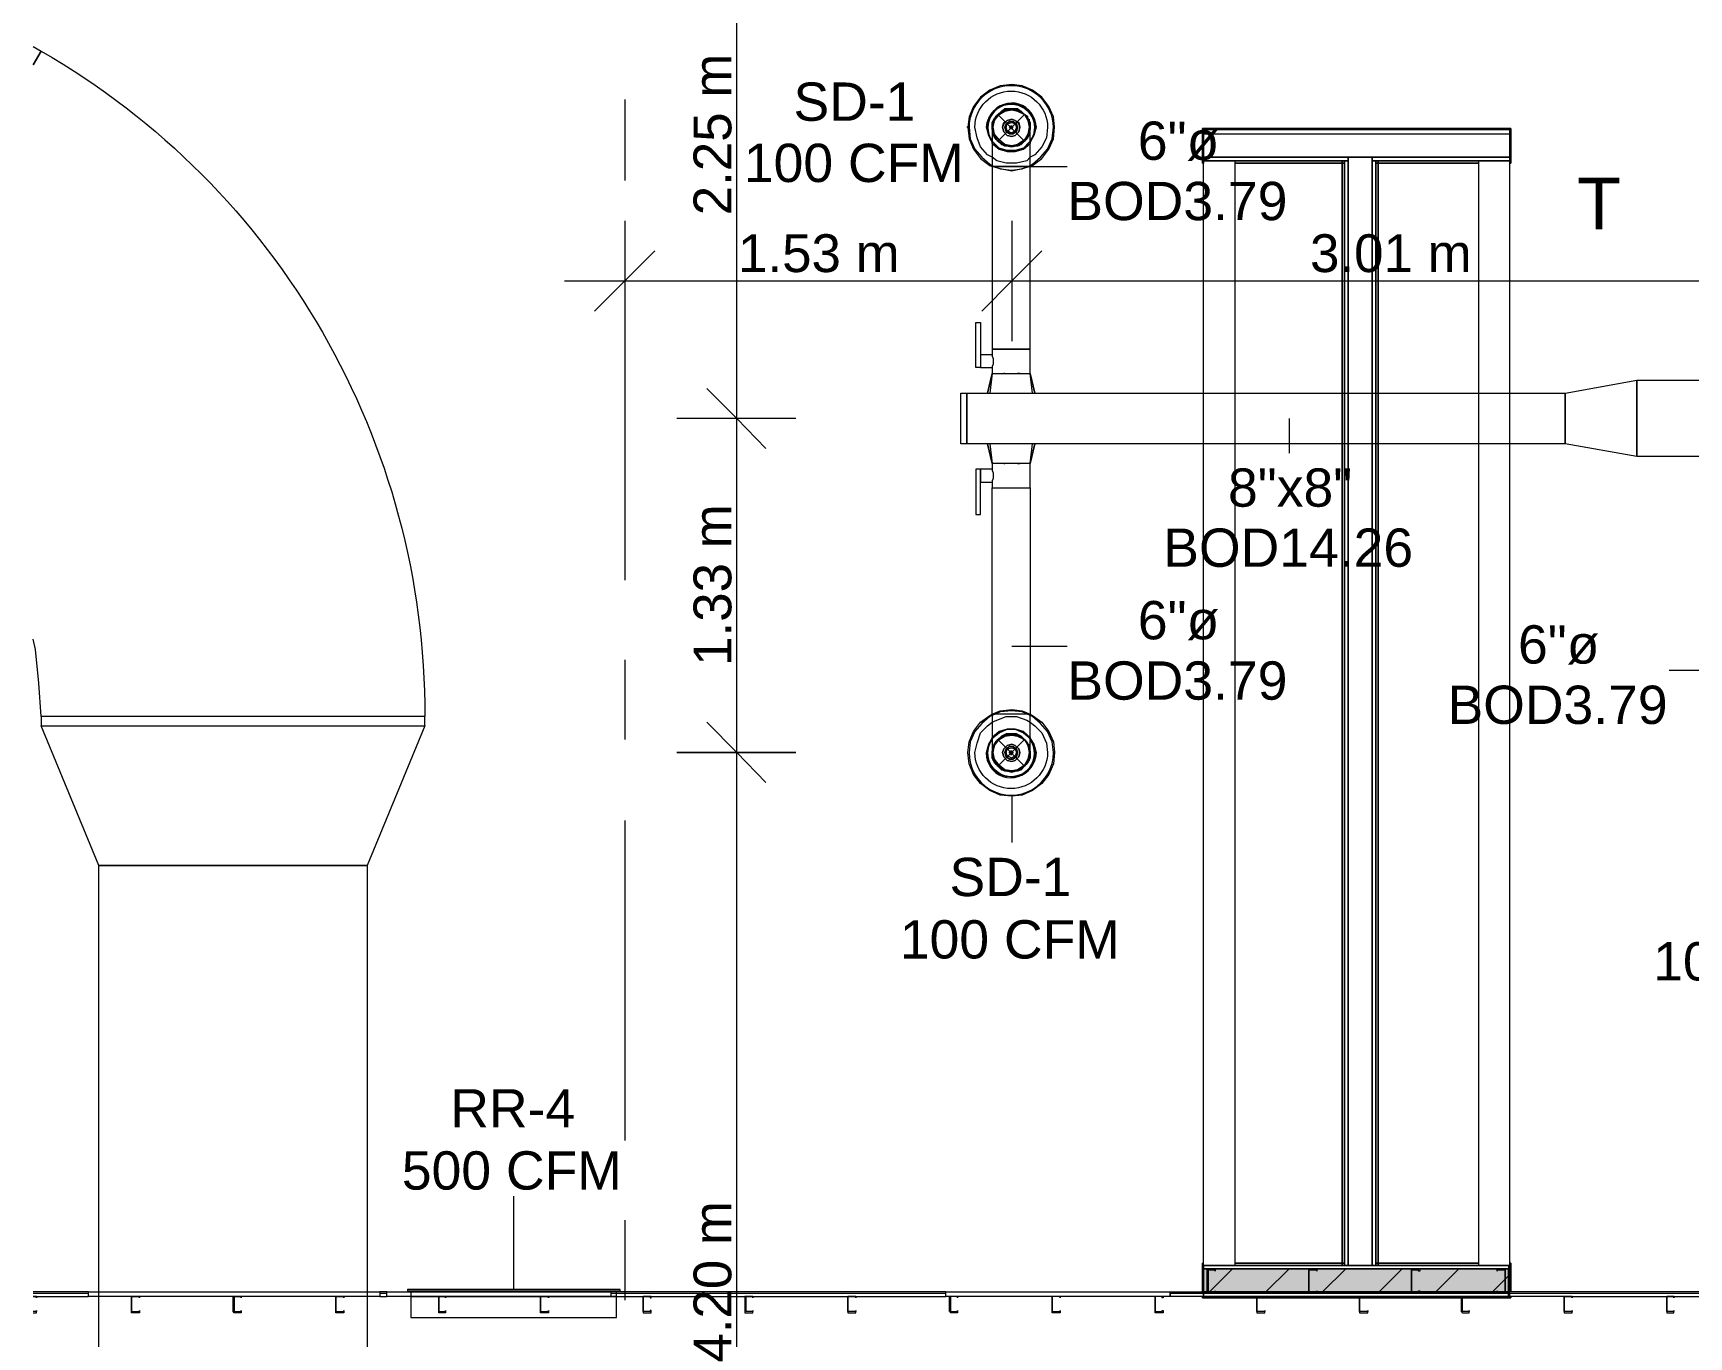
# Model space of a CAD drawing. Header units: metres. Extents: x -2 to 237, y -8 to 52.
# Drawn here: x 4.3 to 10.86, y 34.23 to 39.4 of the extents above; entities that cross this region are included whole.
import ezdxf

# ---------------------------------------------------------------- set-up
doc = ezdxf.new("R2010")
doc.units = ezdxf.units.M
doc.layers.add('HVAC - Ductos', color=5, linetype='Continuous', lineweight=0)
doc.layers.add('PDF2_Text', color=7, linetype='Continuous', lineweight=0)
doc.layers.add('PDF2_Geometry', color=7, linetype='Continuous', lineweight=0, true_color=0xaaaaaa)
doc.layers.add('PDF2_Solid Fills', color=7, linetype='Continuous', lineweight=0, true_color=0xffffff)
doc.styles.add('PDF Helvetica', font='')
doc.styles.get('PDF Helvetica').set_extended_font_data('Helvetica')

msp = doc.modelspace()

# ---------------------------------------------------------------- hatches: boundary and pattern name
at = {"layer": 'PDF2_Solid Fills', "lineweight": 0, "transparency": 33554559}
for points in [[(8.9561, 34.4177), (10.152, 34.4131), (10.152, 34.5047), (9.79, 34.5047), (9.7625, 34.5001), (9.7625, 34.5047), (8.9378, 34.5047), (8.9378, 34.4131), (8.9515, 34.4177)], [(9.7625, 34.5001), (9.7625, 34.5047), (8.9561, 34.5047), (8.9561, 34.4131), (10.1336, 34.4131), (10.1336, 34.5001), (10.1015, 34.5047), (9.79, 34.5047)]]:
    msp.add_hatch(color=256, dxfattribs=at).paths.add_polyline_path(points)
h = msp.add_hatch(color=256, dxfattribs=at)
h.paths.add_polyline_path([(10.1015, 34.5047), (10.1336, 34.5001), (10.1336, 34.5047)])
h.paths.add_polyline_path([(10.1336, 34.4131), (10.1015, 34.4131), (10.1336, 34.4085)])

# ---------------------------------------------------------------- linework, layer by layer
at = {"layer": 'HVAC - Ductos', "lineweight": 0}
for points in [[(7.0868, 36.3144), (7.0868, 37.8768), (7.0868, 40.131), (7.0868, 41.7896)], [(8.081, 37.9776), (8.0993, 38.0555), (8.1039, 38.0555), (8.1085, 38.0555), (8.1222, 38.0555), (8.136, 38.0555), (8.1543, 38.0555), (8.1772, 38.0555), (8.1955, 38.0555), (8.2139, 38.0555), (8.2277, 38.0555), (8.2413, 38.0555), (8.2459, 38.0555), (8.2505, 38.0555), (8.2505, 38.1517), (8.2413, 38.1517), (8.2277, 38.1517), (8.2139, 38.1517), (8.1955, 38.1517), (8.1772, 38.1517), (8.1543, 38.1517), (8.136, 38.1517), (8.1222, 38.1517), (8.1085, 38.1517), (8.0993, 38.1517), (8.1085, 38.1517), (8.1222, 38.1517), (8.136, 38.1517), (8.1543, 38.1517), (8.1772, 38.1517), (8.1955, 38.1517), (8.2139, 38.1517), (8.2277, 38.1517), (8.2413, 38.1517), (8.2505, 38.1517), (8.2505, 38.8757), (8.2597, 38.8802), (8.2963, 38.9077), (8.3239, 38.9443), (8.3421, 38.9856), (8.3467, 39.0314), (8.3421, 39.0726), (8.3239, 39.1139), (8.2963, 39.1506), (8.2597, 39.178), (8.2185, 39.1964), (8.1772, 39.201), (8.1314, 39.1964), (8.0902, 39.178), (8.0535, 39.1506), (8.026, 39.1139), (8.0077, 39.0726), (8.0031, 39.0314), (8.0077, 38.9856), (8.026, 38.9443), (8.0535, 38.9077), (8.0902, 38.8802), (8.0993, 38.8757), (8.0993, 38.1517), (8.0993, 38.1288), (8.0535, 38.1288), (8.0535, 38.1242), (8.0535, 38.1196), (8.0535, 38.115), (8.0535, 38.1105), (8.0535, 38.1013), (8.0535, 38.0968), (8.0535, 38.0922), (8.0535, 38.083), (8.0535, 38.0784), (8.0993, 38.0784), (8.0993, 38.0555), (8.0902, 37.9776)], [(8.1085, 39.0589), (8.1222, 39.0818), (8.1451, 39.0955)], [(8.1131, 39.0726), (8.1085, 39.0681)], [(8.1451, 39.1001), (8.1497, 39.1001)], [(8.1497, 39.1001), (8.1772, 39.1047), (8.2001, 39.1001)], [(8.2001, 39.1001), (8.2047, 39.1001), (8.2093, 39.1001)], [(8.2047, 39.0955), (8.2277, 39.0818), (8.2413, 39.0589)], [(8.2139, 39.0955), (8.2139, 39.0955)], [(8.2413, 39.0681), (8.2413, 39.0726)], [(8.0031, 39.0314), (7.9985, 39.0314)], [(8.1085, 39.0039), (8.0993, 39.0314), (8.1085, 39.0544)], [(8.0993, 39.0314), (8.0993, 39.0222), (8.0993, 39.0039), (8.0993, 38.9764), (8.0993, 38.9397), (8.0993, 38.8985), (8.0993, 38.8757), (8.1085, 38.8757), (8.1222, 38.8757), (8.136, 38.8757), (8.1543, 38.8757), (8.1772, 38.8757), (8.1955, 38.8757), (8.2139, 38.8757), (8.2277, 38.8757), (8.2413, 38.8757), (8.2505, 38.8757), (8.2505, 38.9215), (8.2505, 38.9627), (8.2505, 38.9947), (8.2505, 39.0177), (8.2505, 39.0268)], [(8.0993, 39.0222), (8.0993, 39.0085), (8.1085, 38.9901), (8.1222, 38.9764), (8.1085, 38.9993), (8.1039, 38.9993), (8.1039, 39.0039)], [(8.1039, 39.0544), (8.1039, 39.0589), (8.1085, 39.0635)], [(8.1497, 38.9581), (8.1451, 38.9581), (8.1451, 38.9627), (8.1222, 38.9764), (8.136, 38.9627), (8.1543, 38.9581), (8.1772, 38.9535), (8.1955, 38.9581), (8.2139, 38.9627), (8.2277, 38.9764), (8.2413, 38.9901), (8.2505, 39.0085), (8.2505, 39.0222)], [(8.2459, 39.0635), (8.2459, 39.0589), (8.2459, 39.0544)], [(8.2459, 39.0544), (8.2505, 39.0314), (8.2459, 39.0039), (8.2459, 38.9993)], [(8.2505, 39.0268), (8.2505, 39.0314)], [(8.2001, 38.9627), (8.1772, 38.9581), (8.1497, 38.9627)], [(8.2093, 38.9627), (8.2047, 38.9581), (8.2001, 38.9581)], [(8.2413, 38.9993), (8.2277, 38.9764), (8.2047, 38.9627)], [(8.2459, 38.9993), (8.2459, 38.9993)], [(8.2505, 38.9123), (8.2368, 38.8985), (8.1955, 38.8893), (8.1543, 38.8893), (8.1176, 38.8985), (8.0993, 38.9123)], [(8.0993, 38.8802), (8.1314, 38.8665), (8.1772, 38.8619), (8.2185, 38.8665), (8.2505, 38.8802)], [(8.2505, 38.8757), (8.2185, 38.8665), (8.1772, 38.8573), (8.1314, 38.8665), (8.0993, 38.8757)], [(8.2505, 38.8757), (8.2413, 38.8757), (8.2277, 38.8757), (8.2139, 38.8757), (8.1955, 38.8757), (8.1772, 38.8757), (8.1543, 38.8757), (8.136, 38.8757), (8.1222, 38.8757), (8.1085, 38.8757), (8.0993, 38.8757)], [(8.1772, 38.8757), (8.3971, 38.8757)], [(6.6423, 38.6603), (6.6423, 38.422), (6.6423, 38.1838)], [(8.1772, 38.6603), (8.1772, 38.422), (8.1772, 38.1838)], [(6.7615, 38.5412), (6.6423, 38.422), (6.5232, 38.3029)], [(8.2963, 38.5412), (8.1772, 38.422), (8.0581, 38.3029)], [(6.4041, 38.422), (8.1772, 38.422), (11.1828, 38.422), (13.2125, 38.422), (15.1735, 38.422)], [(8.0993, 38.1288), (8.0993, 38.1242), (8.1039, 38.115), (8.1039, 38.1059), (8.1039, 38.0968), (8.1039, 38.0922), (8.0993, 38.083), (8.0993, 38.0784)], [(8.0993, 38.0555), (8.081, 37.9776), (8.0856, 37.9776), (8.0902, 37.9776), (8.0993, 37.9776)], [(8.1039, 38.0555), (8.1039, 38.0555)], [(8.1039, 38.0555), (8.1039, 38.0555)], [(8.2689, 37.9776), (8.2505, 38.0555), (8.2689, 37.9776)], [(8.2597, 37.9776), (8.2505, 38.0555)], [(10.3718, 37.9776), (10.6559, 38.028)], [(10.6559, 38.028), (10.6559, 37.7256)], [(6.9676, 37.9959), (7.0868, 37.8768), (7.2013, 37.7577)], [(8.081, 37.9776), (8.081, 37.9776)], [(8.1039, 37.9776), (8.1222, 37.9776)], [(8.1268, 37.9776), (8.1314, 37.9776), (8.1406, 37.9776), (8.1543, 37.9776), (8.1589, 37.9776), (8.1635, 37.9776), (8.1864, 37.9776), (8.191, 37.9776), (8.1955, 37.9776), (8.2093, 37.9776), (8.2185, 37.9776), (8.2231, 37.9776), (8.2277, 37.9776), (8.2459, 37.9776)], [(8.2505, 37.9776), (8.2597, 37.9776), (8.2643, 37.9776), (8.2689, 37.9776)], [(8.2551, 37.9776), (8.2551, 37.9776)], [(8.2689, 37.9776), (8.2689, 37.9776)], [(10.3718, 37.776), (10.3718, 37.9776)], [(7.3204, 37.8768), (7.0868, 37.8768), (6.8486, 37.8768)], [(9.2768, 37.8768), (9.2768, 37.7393)], [(8.2505, 37.6981), (8.2459, 37.6981), (8.2413, 37.6981), (8.2277, 37.6981), (8.2139, 37.6981), (8.1955, 37.6981), (8.1772, 37.6981), (8.1543, 37.6981), (8.136, 37.6981), (8.1222, 37.6981), (8.1085, 37.6981), (8.1039, 37.6981), (8.0993, 37.6981), (8.0993, 37.6753), (8.0535, 37.6753), (8.0352, 37.6753), (8.0352, 37.4966), (8.0535, 37.4966), (8.0535, 37.6753), (8.0535, 37.6707), (8.0535, 37.6615), (8.0535, 37.6569), (8.0535, 37.6523), (8.0535, 37.6431), (8.0535, 37.6386), (8.0535, 37.634), (8.0535, 37.6294), (8.0535, 37.6248), (8.0993, 37.6248), (8.0993, 37.6019), (8.1085, 37.6019), (8.1222, 37.6019), (8.136, 37.6019), (8.1543, 37.6019), (8.1772, 37.6019), (8.1955, 37.6019), (8.2139, 37.6019), (8.2277, 37.6019), (8.2413, 37.6019), (8.2505, 37.6019), (8.2505, 37.6981), (8.2597, 37.776)], [(8.0993, 37.776), (8.0902, 37.776), (8.0856, 37.776), (8.081, 37.776)], [(8.081, 37.776), (8.0993, 37.6981), (8.081, 37.776)], [(8.081, 37.776), (8.081, 37.776)], [(8.0902, 37.776), (8.0993, 37.6981)], [(8.1222, 37.776), (8.1039, 37.776)], [(8.2459, 37.776), (8.2277, 37.776), (8.2231, 37.776), (8.2185, 37.776), (8.2093, 37.776), (8.1955, 37.776), (8.191, 37.776), (8.1864, 37.776), (8.1635, 37.776), (8.1589, 37.776), (8.1543, 37.776), (8.1406, 37.776), (8.1314, 37.776), (8.1268, 37.776)], [(8.2689, 37.776), (8.2505, 37.6981), (8.2689, 37.776), (8.2643, 37.776), (8.2597, 37.776), (8.2505, 37.776)], [(8.2551, 37.776), (8.2551, 37.776)], [(8.2689, 37.776), (8.2689, 37.776)], [(10.6559, 37.7256), (10.3718, 37.776)], [(8.1039, 37.6981), (8.1039, 37.6981)], [(8.1039, 37.6981), (8.1039, 37.6981)], [(8.0993, 37.6753), (8.0993, 37.6707), (8.1039, 37.6615), (8.1039, 37.6569), (8.1039, 37.6477), (8.1039, 37.6386), (8.0993, 37.6294), (8.0993, 37.6248)], [(8.1772, 36.9742), (8.3971, 36.9742)], [(11.1599, 36.878), (10.7842, 36.878)], [(7.0868, 32.1131), (7.0868, 36.7909)], [(8.0993, 36.7039), (8.1314, 36.7177), (8.1772, 36.7222), (8.2185, 36.7177), (8.2505, 36.7039)], [(8.2505, 36.6993), (8.2185, 36.7131), (8.1772, 36.7177), (8.1314, 36.7131), (8.0993, 36.6993)], [(8.2505, 36.7039), (8.2413, 36.7039), (8.2277, 36.7039), (8.2139, 36.7039), (8.1955, 36.7039), (8.1772, 36.7039), (8.1543, 36.7039), (8.136, 36.7039), (8.1222, 36.7039), (8.1085, 36.7039), (8.0993, 36.7039), (8.0993, 36.6581), (8.0993, 36.6214), (8.0993, 36.5893), (8.0993, 36.5619), (8.0993, 36.5527), (8.0993, 36.5573), (8.0993, 36.5527), (8.0993, 36.5298), (8.1085, 36.5115), (8.1222, 36.4977), (8.136, 36.484), (8.1543, 36.4794), (8.1772, 36.4748), (8.1955, 36.4794), (8.2139, 36.484), (8.2277, 36.4977), (8.2413, 36.5115), (8.2505, 36.5298), (8.2505, 36.5527), (8.2505, 36.5573), (8.2505, 36.5527), (8.2505, 36.5298), (8.2413, 36.5115), (8.2277, 36.4977), (8.2139, 36.484), (8.1955, 36.4794), (8.1772, 36.4748), (8.1543, 36.4794), (8.136, 36.484), (8.1222, 36.4977), (8.1085, 36.5115), (8.0993, 36.5298), (8.0993, 36.5527)], [(8.2505, 36.5527), (8.2505, 36.5573), (8.2505, 36.5757), (8.2505, 36.6031), (8.2505, 36.6443), (8.2505, 36.6856), (8.2505, 36.7039), (8.2413, 36.7039), (8.2277, 36.7039), (8.2139, 36.7039), (8.1955, 36.7039), (8.1772, 36.7039), (8.1543, 36.7039), (8.136, 36.7039), (8.1222, 36.7039), (8.1085, 36.7039), (8.0993, 36.7039)], [(8.0993, 36.6719), (8.1176, 36.681), (8.1543, 36.6947), (8.1955, 36.6947), (8.2368, 36.681), (8.2505, 36.6719)], [(8.2505, 36.5573), (8.2505, 36.5711), (8.2413, 36.5893), (8.2277, 36.6031), (8.2139, 36.6169), (8.1955, 36.626), (8.1772, 36.626), (8.1543, 36.626), (8.136, 36.6169), (8.1222, 36.6031), (8.1085, 36.5893), (8.0993, 36.5711), (8.0993, 36.5573)], [(8.1085, 36.5252), (8.0993, 36.5527), (8.1085, 36.5757)], [(8.1039, 36.5757), (8.1039, 36.5802), (8.1085, 36.5848)], [(8.1085, 36.5802), (8.1222, 36.6031), (8.1451, 36.6169)], [(8.1451, 36.6214), (8.1497, 36.6214), (8.1772, 36.626), (8.2001, 36.6214), (8.2047, 36.6214), (8.2093, 36.6214)], [(8.1451, 36.6214), (8.1451, 36.6214)], [(8.2047, 36.6169), (8.2277, 36.6031), (8.2413, 36.5802)], [(8.2459, 36.5848), (8.2459, 36.5802), (8.2459, 36.5757), (8.2505, 36.5527), (8.2459, 36.5252)], [(8.0993, 36.5527), (8.0993, 36.5527)], [(8.1085, 36.5206), (8.1039, 36.5206), (8.1039, 36.5252)], [(8.1451, 36.484), (8.1222, 36.4977), (8.1085, 36.5206)], [(8.2413, 36.5206), (8.2277, 36.4977), (8.2047, 36.484)], [(8.2459, 36.5252), (8.2459, 36.5206)], [(8.1497, 36.4794), (8.1451, 36.4794), (8.1451, 36.484)], [(8.2001, 36.484), (8.1772, 36.4794), (8.1497, 36.484)], [(8.2093, 36.484), (8.2047, 36.4794), (8.2001, 36.4794)], [(8.2139, 36.484), (8.2139, 36.484)], [(8.1772, 36.3786), (8.1772, 36.1953)], [(6.2025, 34.4222), (6.2025, 34.7933)], [(5.781, 34.4177), (6.624, 34.4177), (6.624, 34.4222), (5.781, 34.4222), (5.781, 34.4177), (5.7947, 34.4177), (5.7947, 34.3947), (6.6103, 34.3947), (5.7947, 34.3947), (5.7947, 34.3123), (6.6103, 34.3123), (6.6103, 34.3947), (6.6103, 34.4177), (6.6194, 34.4177)], [(6.6011, 34.4222), (5.8039, 34.4222)], [(6.6057, 34.3947), (6.6057, 34.3947)]]:
    msp.add_lwpolyline(points, dxfattribs=at)
for points in [[(4.2965, 39.3521), (4.3286, 39.3338), (4.2965, 39.2788), (4.3286, 39.3338, -0.268701), (5.8497, 36.6947), (4.3286, 36.6947), (4.3286, 36.6581), (5.8497, 36.6581), (5.8497, 36.6947), (4.3286, 36.6947), (4.3194, 36.8276), (4.3057, 36.9605), (4.2965, 37.0017)], [(8.2505, 38.8802), (8.2597, 38.8848), (8.2917, 38.9123), (8.3193, 38.9443), (8.3376, 38.9856), (8.3421, 39.0314, 0.986375), (8.0077, 39.0314), (8.0123, 38.9856), (8.0306, 38.9443), (8.0581, 38.9123), (8.0902, 38.8848), (8.0993, 38.8802)], [(8.0993, 38.9123), (8.081, 38.9215), (8.0535, 38.9535), (8.0398, 38.9901), (8.0306, 39.0314, -0.994124), (8.3193, 39.0314), (8.3147, 38.9901), (8.2963, 38.9535), (8.2689, 38.9215), (8.2505, 38.9123)], [(8.0993, 36.6993), (8.0902, 36.6947), (8.0581, 36.6673), (8.0306, 36.6352), (8.0123, 36.5939), (8.0077, 36.5527, 1.013813), (8.3421, 36.5527), (8.3376, 36.5939), (8.3193, 36.6352), (8.2917, 36.6673), (8.2597, 36.6947), (8.2505, 36.6993)], [(8.2505, 36.6719), (8.2689, 36.6581), (8.2963, 36.6306), (8.3147, 36.5893), (8.3193, 36.5527, -0.994123), (8.0306, 36.5527), (8.0398, 36.5893), (8.0535, 36.6306), (8.081, 36.6581), (8.0993, 36.6719)]]:
    msp.add_lwpolyline(points, format="xyb", dxfattribs=at)
for points in [[(8.2734, 39.0314, 1.386761), (8.0993, 38.9719), (8.0856, 38.9993), (8.0764, 39.0314, -0.943384)], [(8.0993, 38.9764), (8.0856, 38.9993), (8.081, 39.0314, -1.352463), (8.2505, 38.9764), (8.2643, 38.9993), (8.2689, 39.0314, 1.352473)], [(8.0764, 36.5527, 1.421931), (8.2505, 36.6077), (8.2643, 36.5848), (8.2734, 36.5527, -0.99009)], [(8.2505, 36.6031), (8.2643, 36.5848), (8.2689, 36.5527, -1.388372), (8.0993, 36.6031), (8.0856, 36.5848), (8.081, 36.5527, 1.388362)]]:
    msp.add_lwpolyline(points, format="xyb", close=True, dxfattribs=at)
for points in [[(8.2459, 39.0131), (8.2368, 38.9947), (8.2277, 38.9764), (8.2139, 38.9673), (8.1955, 38.9581), (8.1772, 38.9581), (8.1543, 38.9581), (8.1406, 38.9673), (8.1222, 38.9764), (8.1131, 38.9947), (8.1039, 39.0131), (8.0993, 39.0314), (8.1039, 39.0498), (8.1131, 39.0681), (8.1222, 39.0818), (8.1406, 39.0955), (8.1543, 39.1001), (8.1772, 39.1047), (8.1955, 39.1001), (8.2139, 39.0955), (8.2277, 39.0818), (8.2368, 39.0681), (8.2459, 39.0498), (8.2505, 39.0314)], [(8.1085, 39.0681), (8.0993, 39.0498), (8.0993, 39.0314), (8.0993, 39.0222), (8.0993, 39.0314), (8.0993, 39.0498)], [(8.1085, 39.0589), (8.1268, 39.0818), (8.1497, 39.0955), (8.1772, 39.1001), (8.2001, 39.0955), (8.2277, 39.0818), (8.2413, 39.0589), (8.2459, 39.0314), (8.2413, 39.0039), (8.2277, 38.981), (8.2001, 38.9627), (8.1772, 38.9581), (8.1497, 38.9627), (8.1268, 38.981), (8.1085, 39.0039), (8.1039, 39.0314)], [(8.2413, 39.0726), (8.2277, 39.0818), (8.2139, 39.0955), (8.1955, 39.1047), (8.1772, 39.1047), (8.1543, 39.1047), (8.136, 39.0955), (8.1222, 39.0818), (8.1131, 39.0726), (8.1222, 39.0818), (8.136, 39.0955), (8.1543, 39.1047), (8.1772, 39.1047), (8.1955, 39.1047), (8.2139, 39.0955), (8.2277, 39.0818)], [(8.2505, 39.0314), (8.2505, 39.0222), (8.2505, 39.0314), (8.2505, 39.0498), (8.2413, 39.0681), (8.2505, 39.0498)], [(8.1451, 39.0452), (8.1406, 39.0314), (8.1451, 39.0498), (8.1589, 39.0589), (8.1772, 39.0635), (8.191, 39.0589), (8.2047, 39.0498), (8.2093, 39.0314), (8.2047, 39.0452), (8.191, 39.0589), (8.1772, 39.0635), (8.1589, 39.0589)], [(8.2047, 39.0131), (8.2093, 39.0314), (8.2047, 39.0131), (8.191, 38.9993), (8.1772, 38.9947), (8.1589, 38.9993), (8.1451, 39.0131), (8.1406, 39.0314), (8.1451, 39.0131), (8.1589, 38.9993), (8.1772, 38.9947), (8.191, 38.9993)], [(8.1543, 39.0452), (8.1497, 39.0314), (8.1543, 39.0452), (8.168, 39.0544), (8.1818, 39.0544), (8.1955, 39.0452), (8.2001, 39.0314), (8.1955, 39.0452), (8.1818, 39.0544), (8.168, 39.0544)], [(8.1955, 39.0177), (8.2001, 39.0314), (8.1955, 39.0131), (8.1818, 39.0039), (8.168, 39.0039), (8.1543, 39.0131), (8.1497, 39.0314), (8.1543, 39.0177), (8.168, 39.0085), (8.1818, 39.0085)], [(8.1589, 39.0452), (8.1772, 39.0498), (8.191, 39.0452), (8.1955, 39.0314), (8.191, 39.0177), (8.1772, 39.0085), (8.1589, 39.0177), (8.1543, 39.0314)], [(8.1726, 39.036), (8.168, 39.0314), (8.1726, 39.036), (8.1772, 39.036), (8.1818, 39.0314), (8.1772, 39.036)], [(8.1772, 39.0268), (8.1818, 39.0314), (8.1772, 39.0268), (8.1726, 39.0268), (8.168, 39.0314), (8.1726, 39.0268)], [(8.2505, 38.9719), (8.2643, 38.9993), (8.2734, 39.0314), (8.2643, 38.9993)], [(8.1039, 38.9719), (8.1268, 38.9489), (8.1589, 38.9397), (8.191, 38.9397), (8.2231, 38.9489), (8.2459, 38.9719), (8.2505, 38.9764), (8.2459, 38.9719), (8.2231, 38.9489), (8.191, 38.9397), (8.1589, 38.9397), (8.1268, 38.9489), (8.1039, 38.9719), (8.0993, 38.9764)], [(8.2505, 38.9673), (8.2231, 38.9443), (8.191, 38.9352), (8.1589, 38.9352), (8.1268, 38.9443), (8.0993, 38.9673), (8.0993, 38.9719), (8.0993, 38.9673), (8.1268, 38.9443), (8.1589, 38.9352), (8.191, 38.9352), (8.2231, 38.9443), (8.2505, 38.9673), (8.2505, 38.9719)], [(8.0352, 38.2571), (8.0535, 38.2571), (8.0535, 38.0784), (8.0352, 38.0784)], [(13.0613, 37.7256), (13.0613, 38.1838), (12.9056, 38.028), (12.9056, 37.7256), (10.6559, 37.7256), (10.6559, 38.028), (12.9056, 38.028), (12.9056, 37.7256)], [(8.1497, 38.0555), (8.1451, 38.0555)], [(8.2093, 38.0555), (8.2047, 38.0555), (8.2001, 38.0555), (8.2047, 38.0555)], [(7.9985, 37.9776), (7.9985, 37.776), (7.9756, 37.776), (7.9756, 37.9776)], [(10.3718, 37.776), (7.9985, 37.776), (7.9985, 37.9776), (10.3718, 37.9776)], [(8.1451, 37.6981), (8.1497, 37.6981)], [(8.2001, 37.6981), (8.2047, 37.6981), (8.2093, 37.6981), (8.2047, 37.6981)], [(8.2505, 37.6019), (8.2505, 36.7039), (8.2597, 36.6993), (8.2963, 36.6719), (8.3239, 36.6352), (8.3421, 36.5939), (8.3467, 36.5527), (8.3421, 36.5069), (8.3239, 36.4656), (8.2963, 36.429), (8.2597, 36.4015), (8.2185, 36.3832), (8.1772, 36.3786), (8.1314, 36.3832), (8.0902, 36.4015), (8.0535, 36.429), (8.026, 36.4656), (8.0077, 36.5069), (8.0031, 36.5527), (8.0077, 36.5939), (8.026, 36.6352), (8.0535, 36.6719), (8.0902, 36.6993), (8.0993, 36.7039), (8.0993, 37.6019), (8.1085, 37.6019), (8.1222, 37.6019), (8.136, 37.6019), (8.1543, 37.6019), (8.1772, 37.6019), (8.1955, 37.6019), (8.2139, 37.6019), (8.2277, 37.6019), (8.2413, 37.6019)], [(4.5577, 36.1037), (4.3286, 36.6581), (5.8497, 36.6581), (5.6206, 36.1037)], [(6.9676, 36.6719), (7.0868, 36.5527), (7.2013, 36.4336), (7.0868, 36.5527)], [(8.0993, 36.6123), (8.1268, 36.6352), (8.1589, 36.6443), (8.191, 36.6443), (8.2231, 36.6352), (8.2505, 36.6123), (8.2505, 36.6077), (8.2505, 36.6123), (8.2231, 36.6352), (8.191, 36.6443), (8.1589, 36.6443), (8.1268, 36.6352), (8.0993, 36.6123), (8.0993, 36.6077)], [(8.2459, 36.6123), (8.2231, 36.6306), (8.191, 36.6443), (8.1589, 36.6443), (8.1268, 36.6306), (8.1039, 36.6123), (8.0993, 36.6031), (8.1039, 36.6123), (8.1268, 36.6306), (8.1589, 36.6443), (8.191, 36.6443), (8.2231, 36.6306), (8.2459, 36.6123), (8.2505, 36.6031)], [(8.0993, 36.6077), (8.0856, 36.5848), (8.0764, 36.5527), (8.0856, 36.5848)], [(8.2459, 36.5298), (8.2368, 36.516), (8.2277, 36.4977), (8.2139, 36.4886), (8.1955, 36.4794), (8.1772, 36.4794), (8.1543, 36.4794), (8.1406, 36.4886), (8.1222, 36.4977), (8.1131, 36.516), (8.1039, 36.5298), (8.0993, 36.5527), (8.1039, 36.5711), (8.1131, 36.5893), (8.1222, 36.6031), (8.1406, 36.6169), (8.1543, 36.6214), (8.1772, 36.626), (8.1955, 36.6214), (8.2139, 36.6169), (8.2277, 36.6031), (8.2368, 36.5893), (8.2459, 36.5711), (8.2505, 36.5527)], [(8.2413, 36.5252), (8.2277, 36.5023), (8.2001, 36.484), (8.1772, 36.4794), (8.1497, 36.484), (8.1268, 36.5023), (8.1085, 36.5252), (8.1039, 36.5527), (8.1085, 36.5802), (8.1268, 36.6031), (8.1497, 36.6169), (8.1772, 36.6214), (8.2001, 36.6169), (8.2277, 36.6031), (8.2413, 36.5802), (8.2459, 36.5527)], [(8.1451, 36.5665), (8.1406, 36.5527), (8.1451, 36.5665), (8.1589, 36.5802), (8.1772, 36.5848), (8.191, 36.5802), (8.2047, 36.5665), (8.2093, 36.5527), (8.2047, 36.5665), (8.191, 36.5802), (8.1772, 36.5848), (8.1589, 36.5802)], [(8.1543, 36.5665), (8.1497, 36.5527), (8.1543, 36.5665), (8.168, 36.5757), (8.1818, 36.5757), (8.1955, 36.5665), (8.2001, 36.5527), (8.1955, 36.5665), (8.1818, 36.5757), (8.168, 36.5757)], [(8.191, 36.539), (8.1772, 36.5298), (8.1589, 36.539), (8.1543, 36.5527), (8.1589, 36.5665), (8.1772, 36.5711), (8.191, 36.5665), (8.1955, 36.5527)], [(7.3204, 36.5527), (7.0868, 36.5527), (6.8486, 36.5527), (7.0868, 36.5527)], [(8.2047, 36.5344), (8.2093, 36.5527), (8.2047, 36.5344), (8.191, 36.5206), (8.1772, 36.516), (8.1589, 36.5206), (8.1451, 36.5344), (8.1406, 36.5527), (8.1451, 36.5344), (8.1589, 36.5206), (8.1772, 36.516), (8.191, 36.5206)], [(8.1955, 36.5344), (8.2001, 36.5527), (8.1955, 36.5344), (8.1818, 36.5252), (8.168, 36.5252), (8.1543, 36.5344), (8.1497, 36.5527), (8.1543, 36.5344), (8.168, 36.5252), (8.1818, 36.5252)], [(8.1726, 36.5573), (8.168, 36.5527), (8.1726, 36.5573), (8.1772, 36.5573), (8.1818, 36.5527), (8.1772, 36.5573)], [(8.1772, 36.5481), (8.1818, 36.5527), (8.1772, 36.5435), (8.1726, 36.5435), (8.168, 36.5527), (8.1726, 36.5481)], [(5.6206, 33.6662), (4.5577, 33.6662), (4.5577, 36.1037), (5.6206, 36.1037)], [(5.9276, 34.3947), (5.8039, 34.3947)], [(6.1659, 34.3947), (6.0055, 34.3947)], [(6.4041, 34.3947), (6.2437, 34.3947)], [(6.6057, 34.3947), (6.482, 34.3947)]]:
    msp.add_lwpolyline(points, close=True, dxfattribs=at)
at = {"layer": 'PDF2_Geometry', "lineweight": 0}
for points in [[(6.6423, 39.1414), (6.6423, 38.8206)], [(9.9915, 34.3947), (10.152, 34.3947), (9.9915, 34.3947), (10.152, 34.3947), (10.152, 34.3901), (9.9641, 34.3901), (10.152, 34.3901), (10.1566, 34.3901), (10.1566, 34.3947), (10.1566, 34.3901), (10.152, 34.3901), (10.152, 34.3947), (10.152, 34.3901), (10.152, 34.3947), (10.1474, 34.3947), (8.9378, 34.3947), (8.9378, 34.5047), (8.9378, 34.5184), (8.9378, 38.8985), (9.0615, 38.8985), (9.0615, 34.5184), (8.9378, 34.5184), (10.1474, 34.5184), (10.1474, 34.5047), (10.152, 34.5047), (10.152, 34.4131), (10.152, 34.5184), (10.152, 38.8985), (10.152, 39.0222), (8.9378, 39.0222), (8.9378, 38.8985), (9.5105, 38.8985), (9.4967, 38.8985), (9.4967, 34.5184), (9.4967, 38.8985), (9.4967, 34.5184), (9.4967, 38.8985), (8.9378, 38.8985), (9.4967, 38.8985), (8.9378, 38.8985), (8.9378, 38.8893), (8.9378, 39.0222), (10.152, 39.0222), (10.152, 38.8893), (10.1566, 38.8893), (10.1566, 39.0268), (8.9332, 39.0268), (10.1566, 39.0268), (10.1566, 38.8893), (10.152, 38.8893), (10.152, 38.8985), (9.6204, 38.8985), (10.152, 38.8985), (9.6204, 38.8985), (9.6068, 38.8985), (9.6068, 34.5184), (9.6068, 38.9123), (9.5105, 38.9123), (9.5105, 34.5184), (9.5105, 38.8985), (9.5105, 38.9123), (8.9378, 38.9123), (8.9378, 38.8985), (8.9378, 38.8893), (8.9378, 39.0222), (10.152, 39.0222), (10.152, 38.8893), (10.152, 38.8985), (10.152, 38.9123), (9.6068, 38.9123), (9.6068, 38.8985), (10.152, 38.8985), (10.0282, 38.8985), (10.0282, 34.5184), (10.152, 34.5184), (10.152, 34.4131), (10.1474, 34.4131)], [(8.9378, 39.0222), (8.9378, 39.0222)], [(10.152, 39.0222), (8.9378, 39.0222), (10.152, 39.0222)], [(10.152, 39.0222), (10.152, 39.0222)], [(8.9378, 38.8985), (8.9378, 38.8985)], [(9.4967, 34.5184), (9.4967, 38.8985), (9.4967, 34.5184), (9.6204, 34.5184), (9.6204, 38.8985), (9.6204, 34.5184)], [(9.6204, 38.8985), (9.6204, 38.8985)], [(9.6204, 38.8985), (9.6204, 34.5184)], [(9.6204, 38.8985), (9.6204, 34.5184)], [(10.152, 38.8985), (10.152, 38.8985)], [(6.6423, 38.5046), (6.6423, 37.2354)], [(6.6423, 36.9192), (6.6423, 36.6031)], [(6.6423, 36.2824), (6.6423, 35.0133)], [(6.6423, 34.6971), (6.6423, 34.381)], [(10.3672, 34.3947), (9.9915, 34.3947), (10.152, 34.3947), (10.152, 34.5184), (8.9378, 34.5184), (8.9378, 34.3947), (9.1531, 34.3947), (8.8049, 34.3947), (8.8049, 34.4131), (8.9561, 34.4131)], [(9.1531, 34.3947), (8.9378, 34.3947), (8.9378, 34.3901), (8.9378, 34.3947), (8.9378, 34.3901), (8.9332, 34.3901), (8.9332, 34.3947), (8.9332, 34.3901), (8.9378, 34.3901), (9.1486, 34.3901), (9.5563, 34.3901), (9.9595, 34.3901), (9.5563, 34.3901), (9.1486, 34.3901), (8.9378, 34.3901), (8.9378, 34.3947), (9.1531, 34.3947), (8.9378, 34.3947), (10.152, 34.3947), (10.1474, 34.3947), (10.1474, 34.5047)], [(8.9378, 34.5047), (8.9378, 34.4131), (8.9378, 34.5184)], [(10.152, 34.5184), (8.9378, 34.5184), (10.152, 34.5184)], [(10.1336, 34.5001), (10.1336, 34.5047), (8.9561, 34.5047), (8.9561, 34.5001)], [(8.9561, 34.5001), (8.9561, 34.5001)], [(8.9836, 34.4955), (8.9836, 34.4955)], [(9.3868, 34.4955), (9.3868, 34.4955)], [(9.7625, 34.5001), (9.7625, 34.5001)], [(10.1015, 34.4955), (10.1015, 34.4955)], [(10.1336, 34.5001), (10.1336, 34.5001)], [(4.3103, 34.3947), (4.5164, 34.3947), (4.5164, 34.4131), (4.2965, 34.4131)], [(4.2965, 34.4085), (4.5164, 34.4085)], [(4.686, 34.3947), (4.5164, 34.3947), (4.5164, 34.4131), (5.671, 34.4131), (5.671, 34.3947), (5.529, 34.3947)], [(5.671, 34.4085), (5.6985, 34.4085)], [(7.5587, 34.3947), (7.9161, 34.3947), (7.9161, 34.4131), (6.5874, 34.4131), (6.5874, 34.3947), (6.7157, 34.3947)], [(6.5874, 34.4085), (7.9161, 34.4085)], [(8.8049, 34.4085), (11.2973, 34.4085)], [(8.9561, 34.4131), (8.9561, 34.4131)], [(10.1336, 34.4131), (8.9561, 34.4131)], [(8.9836, 34.4177), (8.9836, 34.4177)], [(9.3593, 34.4131), (8.9836, 34.4131)], [(9.3868, 34.4177), (9.3868, 34.4177)], [(9.7625, 34.4131), (9.3868, 34.4131)], [(9.7625, 34.4131), (9.7625, 34.4131)], [(10.1015, 34.4131), (9.7946, 34.4131)], [(10.1015, 34.4177), (10.1015, 34.4177)], [(10.1336, 34.4131), (10.1336, 34.4131)], [(11.2103, 34.3947), (11.2973, 34.3947), (11.2973, 34.4131), (10.1336, 34.4131)], [(4.2965, 34.3306), (4.3103, 34.3306), (4.3103, 34.3397), (4.3103, 34.3352), (4.2965, 34.3352)], [(4.3103, 34.3901), (4.3103, 34.3901)], [(4.3103, 34.3397), (4.3103, 34.3397)], [(4.686, 34.3947), (4.686, 34.3947)], [(4.686, 34.3947), (4.686, 34.3947)], [(5.0937, 34.3947), (4.718, 34.3947)], [(4.718, 34.3901), (4.718, 34.3901)], [(4.718, 34.3397), (4.718, 34.3397)], [(5.0937, 34.3947), (5.0937, 34.3947)], [(5.4969, 34.3947), (5.1212, 34.3947)], [(5.1212, 34.3901), (5.1212, 34.3901)], [(5.1212, 34.3397), (5.1212, 34.3397)], [(5.4969, 34.3947), (5.4969, 34.3947)], [(5.4969, 34.3947), (5.4969, 34.3947)], [(5.529, 34.3901), (5.529, 34.3901)], [(5.529, 34.3397), (5.529, 34.3397)], [(5.9047, 34.3947), (5.9047, 34.3947)], [(5.9047, 34.3947), (5.9047, 34.3947)], [(5.9322, 34.3947), (5.9322, 34.3901), (5.9322, 34.3947), (5.9047, 34.3947)], [(5.9322, 34.3901), (5.9322, 34.3901)], [(5.9322, 34.3397), (5.9322, 34.3397)], [(6.3079, 34.3947), (6.3079, 34.3947)], [(6.34, 34.3947), (6.34, 34.3901), (6.34, 34.3947), (6.3124, 34.3947), (6.3079, 34.3947)], [(6.34, 34.3901), (6.34, 34.3901)], [(6.34, 34.3397), (6.34, 34.3397)], [(6.7477, 34.3947), (7.1235, 34.3947)], [(7.1509, 34.3947), (7.5266, 34.3947)], [(7.9344, 34.3947), (7.9344, 34.3947)], [(7.9619, 34.3947), (7.9619, 34.3901), (7.9619, 34.3947), (7.9344, 34.3947)], [(7.9619, 34.3901), (7.9619, 34.3901)], [(7.9619, 34.3397), (7.9619, 34.3397)], [(8.3376, 34.3947), (8.3376, 34.3947)], [(8.3376, 34.3947), (8.3376, 34.3947)], [(8.3697, 34.3947), (8.3697, 34.3901), (8.3697, 34.3947), (8.3376, 34.3947)], [(8.3697, 34.3901), (8.3697, 34.3901)], [(8.3697, 34.3397), (8.3697, 34.3397)], [(8.7453, 34.3947), (8.7453, 34.3947)], [(8.7453, 34.3947), (8.7453, 34.3947)], [(8.7775, 34.3947), (8.7775, 34.3901), (8.7729, 34.3901), (8.7729, 34.3947), (8.7453, 34.3947)], [(9.5563, 34.3947), (9.1806, 34.3947)], [(9.9641, 34.3947), (9.5884, 34.3947)], [(10.3993, 34.3947), (10.775, 34.3947)], [(10.8026, 34.3947), (11.1828, 34.3947)], [(4.686, 34.3352), (4.686, 34.3352)], [(5.0937, 34.3352), (5.0937, 34.3352)], [(5.4969, 34.3352), (5.4969, 34.3352)], [(5.9047, 34.3352), (5.9047, 34.3352)], [(7.9344, 34.3352), (7.9344, 34.3352)], [(8.3376, 34.3352), (8.3376, 34.3352)], [(8.7453, 34.3352), (8.7453, 34.3352)]]:
    msp.add_lwpolyline(points, dxfattribs=at)
at = {"layer": 'PDF2_Geometry', "color": 8, "lineweight": 0, "true_color": 0x808080}
for points in [[(8.2368, 39.0726), (8.2001, 39.1047), (8.1497, 39.1047), (8.1131, 39.0726), (8.0993, 39.0314), (8.1131, 38.9856), (8.1497, 38.9581), (8.2001, 38.9581), (8.2368, 38.9856), (8.2505, 39.0314)], [(8.2368, 36.5939), (8.2001, 36.6214), (8.1497, 36.6214), (8.1131, 36.5939), (8.0993, 36.5527), (8.1131, 36.5069), (8.1497, 36.4794), (8.2001, 36.4794), (8.2368, 36.5069), (8.2505, 36.5527)]]:
    msp.add_lwpolyline(points, close=True, dxfattribs=at)
for points in [[(8.1222, 39.0818), (8.2277, 38.9764)], [(8.2277, 39.0818), (8.1222, 38.9764)], [(8.1222, 36.6031), (8.2277, 36.4977)], [(8.2277, 36.6031), (8.1222, 36.4977)]]:
    msp.add_lwpolyline(points, dxfattribs=at)
at = {"layer": 'PDF2_Geometry', "lineweight": 0}
for points in [[(8.9332, 39.0268), (8.9332, 38.8893), (8.9378, 38.8893), (8.9332, 38.8893)], [(8.9378, 39.0039), (8.9378, 38.9123), (10.152, 38.9123), (10.152, 39.0039), (8.9378, 39.0039), (8.9378, 39.0222), (10.152, 39.0222), (10.152, 39.0039)], [(9.4967, 38.8893), (9.0615, 38.8893)], [(9.4876, 34.5184), (9.4876, 38.8985)], [(9.6204, 34.5184), (9.6204, 38.8985)], [(10.0282, 38.8893), (9.6204, 38.8893)], [(9.6296, 34.5184), (9.6296, 38.8985)], [(8.9332, 34.5276), (8.9332, 34.4131), (8.9332, 34.5276), (8.9378, 34.5276)], [(8.9378, 34.4131), (8.9378, 34.5047), (8.9378, 34.5184)], [(10.152, 34.5047), (10.152, 34.5184), (8.9378, 34.5184), (8.9378, 34.5047)], [(10.152, 34.4131), (10.152, 34.5047), (8.9378, 34.5047), (8.9378, 34.4131)], [(8.9561, 34.4085), (8.9515, 34.4131), (8.9515, 34.5001), (8.9561, 34.5047), (8.9836, 34.5047), (8.9836, 34.4955), (8.9836, 34.5001), (8.9561, 34.5001), (8.9561, 34.4131), (8.9836, 34.4131), (8.9836, 34.4177), (8.9836, 34.4085)], [(9.4967, 34.5276), (9.0615, 34.5276)], [(9.3593, 34.4085), (9.3547, 34.4131), (9.3547, 34.5001), (9.3593, 34.5047), (9.3868, 34.5047), (9.3868, 34.4955), (9.3868, 34.5001), (9.3593, 34.5001), (9.3547, 34.5001), (9.3547, 34.4131), (9.3593, 34.4131), (9.3868, 34.4131), (9.3868, 34.4177), (9.3868, 34.4085)], [(10.0282, 34.5276), (9.6204, 34.5276)], [(9.7625, 34.4085), (9.7625, 34.4131), (9.7625, 34.5001), (9.7625, 34.5047), (9.7946, 34.5047), (9.7946, 34.4955), (9.79, 34.4955), (9.79, 34.5001), (9.7625, 34.5001), (9.7625, 34.4131), (9.79, 34.4131), (9.79, 34.4177), (9.7946, 34.4177), (9.7946, 34.4085)], [(10.1336, 34.5047), (10.1336, 34.5001), (10.1336, 34.4131), (10.1336, 34.4085), (10.1015, 34.4085), (10.1015, 34.4177), (10.1015, 34.4131), (10.1336, 34.4131), (10.1336, 34.5001), (10.1015, 34.5001), (10.1015, 34.4955), (10.1015, 34.5047)], [(10.1566, 34.4131), (10.1566, 34.5276), (10.152, 34.5276), (10.1566, 34.5276)], [(5.6985, 34.4131), (5.671, 34.4131), (5.671, 34.3947), (5.6985, 34.3947)], [(5.6985, 34.3947), (5.6985, 34.4131), (6.5874, 34.4131), (6.5874, 34.3947)], [(7.9161, 34.3947), (7.9161, 34.4131), (8.8049, 34.4131), (8.8049, 34.3947)], [(10.152, 34.3947), (10.152, 34.4131), (8.9378, 34.4131), (8.9378, 34.3947)], [(4.3103, 34.3947), (4.2965, 34.3947)], [(4.3103, 34.3947), (4.3103, 34.3901)], [(4.686, 34.3947), (4.686, 34.3352), (4.718, 34.3352), (4.718, 34.3397), (4.718, 34.3306), (4.686, 34.3306), (4.686, 34.3352), (4.686, 34.3947), (4.718, 34.3947)], [(4.718, 34.3901), (4.718, 34.3947)], [(5.0937, 34.3947), (5.0937, 34.3352), (5.1212, 34.3352), (5.1212, 34.3397), (5.1212, 34.3306), (5.0937, 34.3306), (5.0892, 34.3352), (5.0892, 34.3947), (5.0937, 34.3947), (5.1212, 34.3947)], [(5.1212, 34.3901), (5.1212, 34.3947)], [(5.4969, 34.3947), (5.4969, 34.3352), (5.529, 34.3352), (5.529, 34.3397), (5.529, 34.3306), (5.4969, 34.3306), (5.4969, 34.3352), (5.4969, 34.3947), (5.529, 34.3947)], [(5.529, 34.3901), (5.529, 34.3947)], [(5.9047, 34.3352), (5.9322, 34.3352), (5.9322, 34.3397), (5.9322, 34.3306), (5.9047, 34.3306), (5.9047, 34.3352), (5.9047, 34.3947)], [(6.3079, 34.3352), (6.3124, 34.3352), (6.34, 34.3352), (6.34, 34.3397), (6.34, 34.3306), (6.3124, 34.3306), (6.3079, 34.3306), (6.3079, 34.3352), (6.3079, 34.3947)], [(6.7477, 34.3947), (6.7157, 34.3947), (6.7157, 34.3352), (6.7157, 34.3306), (6.7477, 34.3306), (6.7477, 34.3397), (6.7431, 34.3397), (6.7431, 34.3352), (6.7157, 34.3352), (6.7157, 34.3947), (6.7431, 34.3947), (6.7431, 34.3901), (6.7477, 34.3901)], [(7.1509, 34.3947), (7.1235, 34.3947), (7.1189, 34.3947), (7.1189, 34.3352), (7.1189, 34.3306), (7.1235, 34.3306), (7.1509, 34.3306), (7.1509, 34.3397), (7.1509, 34.3352), (7.1235, 34.3352), (7.1235, 34.3947), (7.1509, 34.3947), (7.1509, 34.3901)], [(7.5587, 34.3947), (7.5266, 34.3947), (7.5266, 34.3352), (7.5266, 34.3306), (7.5587, 34.3306), (7.5587, 34.3397), (7.5587, 34.3352), (7.5266, 34.3352), (7.5266, 34.3947), (7.5587, 34.3947), (7.5587, 34.3901)], [(7.9344, 34.3352), (7.9619, 34.3352), (7.9619, 34.3397), (7.9619, 34.3306), (7.9344, 34.3306), (7.9344, 34.3352), (7.9298, 34.3352), (7.9298, 34.3947), (7.9344, 34.3947)], [(8.3376, 34.3352), (8.3697, 34.3352), (8.3697, 34.3397), (8.3697, 34.3306), (8.3376, 34.3306), (8.3376, 34.3352), (8.3376, 34.3947)], [(8.7453, 34.3352), (8.7729, 34.3352), (8.7729, 34.3397), (8.7775, 34.3397), (8.7775, 34.3306), (8.7453, 34.3306), (8.7453, 34.3352), (8.7453, 34.3947)], [(9.1806, 34.3947), (9.1531, 34.3947), (9.1486, 34.3947), (9.1486, 34.3352), (9.1486, 34.3306), (9.1531, 34.3306), (9.1806, 34.3306), (9.1806, 34.3397), (9.1806, 34.3352), (9.1531, 34.3352), (9.1486, 34.3352), (9.1486, 34.3947), (9.1531, 34.3947), (9.1806, 34.3947), (9.1806, 34.3901)], [(9.5563, 34.3947), (9.1806, 34.3947)], [(9.5563, 34.3947), (9.1806, 34.3947)], [(9.5884, 34.3947), (9.5563, 34.3947), (9.5563, 34.3352), (9.5563, 34.3306), (9.5884, 34.3306), (9.5884, 34.3397), (9.5884, 34.3352), (9.5563, 34.3352), (9.5563, 34.3947), (9.5884, 34.3947), (9.5884, 34.3901)], [(9.9641, 34.3947), (9.5884, 34.3947)], [(9.9641, 34.3947), (9.5884, 34.3947)], [(9.9915, 34.3947), (9.9641, 34.3947), (9.9595, 34.3947), (9.9595, 34.3352), (9.9641, 34.3306), (9.9915, 34.3306), (9.9915, 34.3397), (9.9915, 34.3352), (9.9641, 34.3352), (9.9641, 34.3947), (9.9915, 34.3947), (9.9915, 34.3901)], [(10.3993, 34.3947), (10.3672, 34.3947), (10.3672, 34.3352), (10.3672, 34.3306), (10.3993, 34.3306), (10.3993, 34.3397), (10.3993, 34.3352), (10.3672, 34.3352), (10.3672, 34.3947), (10.3993, 34.3947), (10.3993, 34.3901)], [(10.8026, 34.3947), (10.775, 34.3947), (10.775, 34.3352), (10.775, 34.3306), (10.8026, 34.3306), (10.8026, 34.3397), (10.8026, 34.3352), (10.775, 34.3352), (10.775, 34.3947), (10.8026, 34.3947), (10.8026, 34.3901)]]:
    msp.add_lwpolyline(points, close=True, dxfattribs=at)
at = {"layer": 'PDF2_Geometry', "color": 254, "lineweight": 0, "true_color": 0xd4d4d4}
for points in [[(9.0524, 34.5047), (8.9607, 34.4131)], [(9.2768, 34.5047), (9.1852, 34.4131)], [(9.5013, 34.5047), (9.4097, 34.4131)], [(9.7258, 34.5047), (9.6342, 34.4131)], [(9.9503, 34.5047), (9.8587, 34.4131)]]:
    msp.add_lwpolyline(points, close=True, dxfattribs=at)
at = {"layer": 'PDF2_Geometry', "color": 254, "lineweight": 0, "true_color": 0xd2d2d2}
for points in [[(9.3547, 34.4726), (9.3547, 34.4726)], [(9.3868, 34.5001), (9.3868, 34.5001)], [(9.7625, 34.4955), (9.7625, 34.4955)], [(9.767, 34.5001), (9.767, 34.5047)], [(6.7157, 34.3443), (6.7157, 34.3443)], [(7.1189, 34.3673), (7.1235, 34.3673)], [(7.1463, 34.3947), (7.1463, 34.3947)], [(9.1486, 34.3855), (9.1486, 34.3855)], [(9.1577, 34.3947), (9.1577, 34.3947)], [(10.775, 34.381), (10.775, 34.381)], [(10.7888, 34.3947), (10.7888, 34.3947)]]:
    msp.add_lwpolyline(points, dxfattribs=at)
at = {"layer": 'PDF2_Geometry', "color": 254, "lineweight": 0, "true_color": 0xd4d4d4}
msp.add_lwpolyline([(10.152, 34.4818), (10.1336, 34.4635), (10.0832, 34.4131), (10.1336, 34.4635)], dxfattribs=at)

# ---------------------------------------------------------------- texts
at = {"layer": 'PDF2_Text', "lineweight": 0, "char_height": 0.15002, "attachment_point": 4, "rotation": 90, "style": 'PDF Helvetica'}
for s, insert in [('2.25 m', (6.9913, 38.6826)), ('1.33 m', (6.9913, 36.8957)), ('4.20 m', (6.9913, 34.1328))]:
    msp.add_mtext(s, dxfattribs=dict(at, insert=insert))
at = {"layer": 'PDF2_Text', "lineweight": 0, "attachment_point": 4, "style": 'PDF Helvetica'}
for s, insert, char_height in [('SD-1', (7.3117, 39.132), 0.1519), ('6"ø', (8.6771, 38.9762), 0.1519), ('100 CFM', (7.1147, 38.8892), 0.1519), ('BOD3.79', (8.3976, 38.738), 0.1519), ('T', (10.4182, 38.7297), 0.2047), ('1.53 m', (7.0918, 38.5311), 0.15002), ('3.01 m', (9.3598, 38.5311), 0.15002), ('8"x8"', (9.0345, 37.6017), 0.1519), ('BOD14.26', (8.7779, 37.3634), 0.1519), ('6"ø', (8.6771, 37.0748), 0.1519), ('6"ø', (10.1845, 36.9786), 0.1519), ('BOD3.79', (8.3976, 36.8365), 0.1519), ('BOD3.79', (9.905, 36.7403), 0.1519), ('SD-1', (7.9302, 36.0576), 0.1519), ('100 CFM', (7.7332, 35.8102), 0.1519), ('100 CFM', (10.7206, 35.7231), 0.1519), ('RR-4', (5.9509, 35.1412), 0.1519), ('500 CFM', (5.7585, 34.8938), 0.1519)]:
    msp.add_mtext(s, dxfattribs=dict(at, insert=insert, char_height=char_height))

doc.saveas('drawing.dxf')
